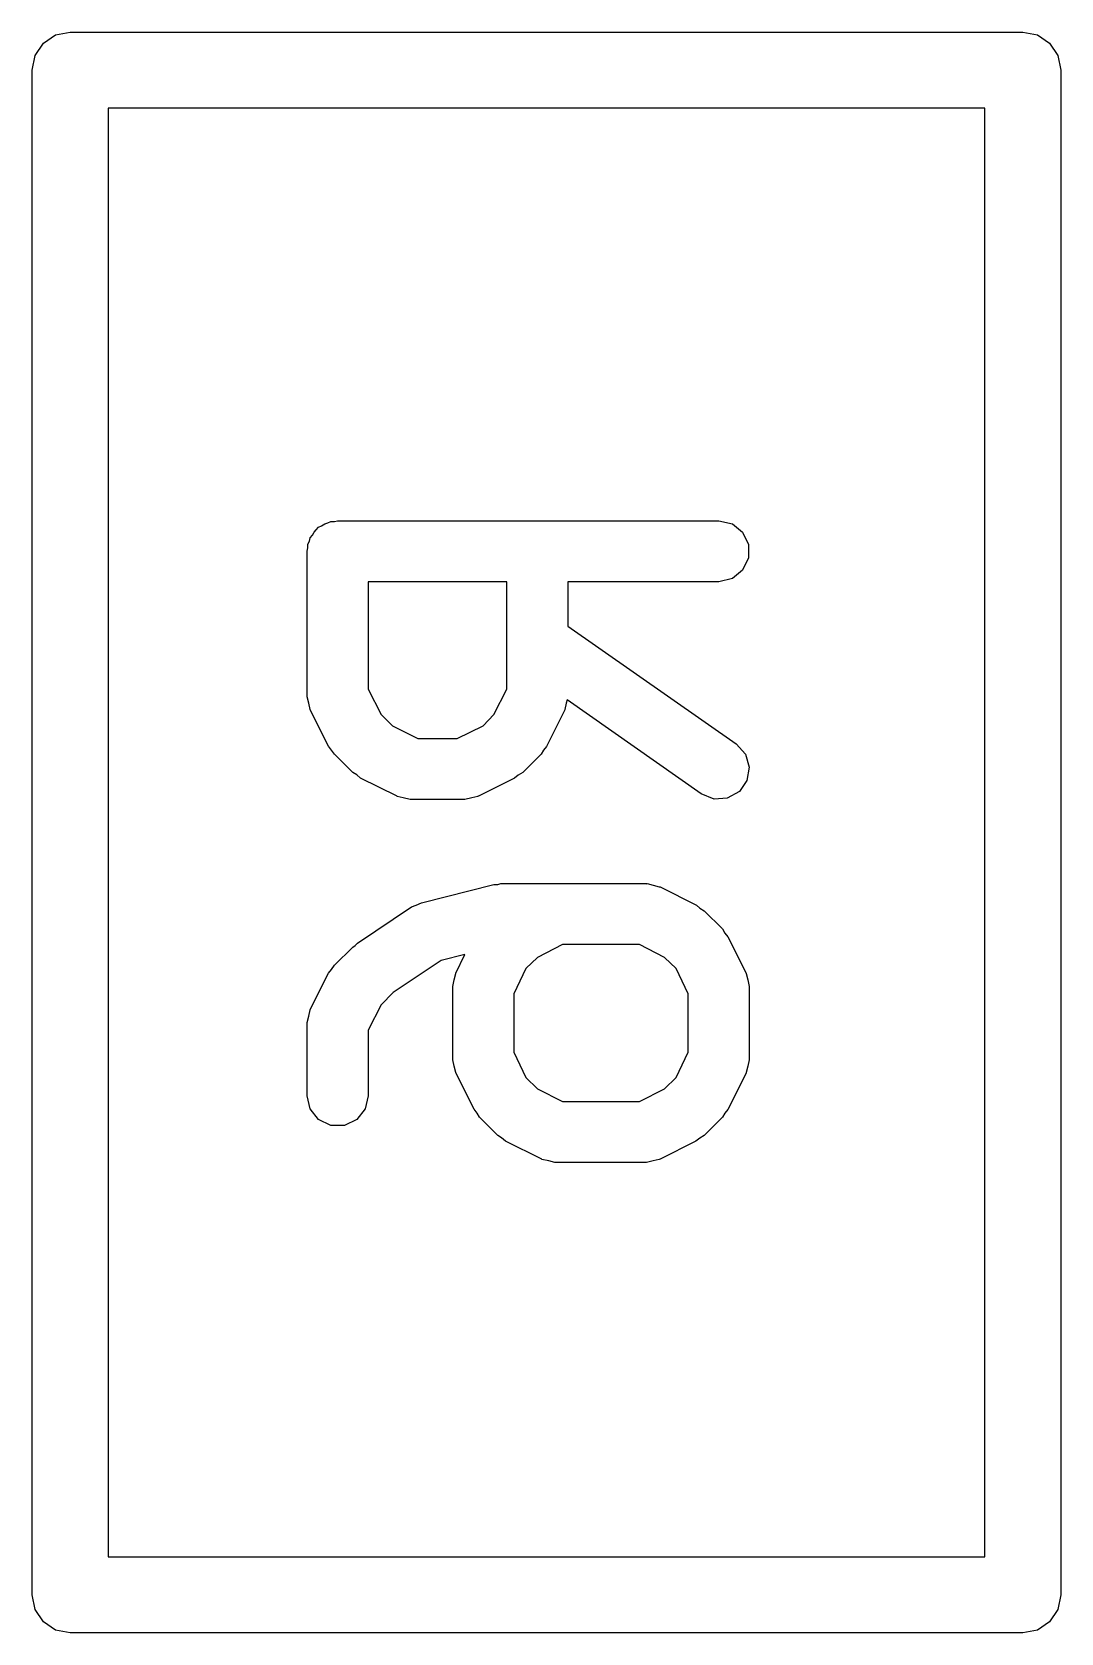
# Model space of a CAD drawing. Extents: x 112 to 157.4, y -89.4 to -52.4.
# Drawn here: x 135.825 to 137.175, y -82.05 to -79.95 of the extents above; entities that cross this region are included whole.
import ezdxf

# ---------------------------------------------------------------- set-up
doc = ezdxf.new("R2010")
doc.units = 0
doc.layers.add('BLACK', color=7, linetype='CONTINUOUS')

msp = doc.modelspace()

# ---------------------------------------------------------------- linework, layer by layer
at = {"layer": 'BLACK', "linetype": 'CONTINUOUS'}
for p, q in [((135.829, -79.9809), (135.84, -79.9646)), ((135.84, -79.9646), (135.856, -79.9538)), ((135.856, -79.9538), (135.875, -79.95)), ((135.875, -79.95), (137.125, -79.95)), ((137.125, -79.95), (137.144, -79.9538)), ((137.144, -79.9538), (137.16, -79.9646)), ((137.16, -79.9646), (137.171, -79.9809)), ((135.825, -80), (135.829, -79.9809)), ((137.171, -79.9809), (137.175, -80)), ((135.825, -82), (135.825, -80)), ((137.175, -80), (137.175, -82)), ((135.925, -80.05), (135.925, -81.95)), ((137.075, -80.05), (135.925, -80.05)), ((137.075, -81.95), (137.075, -80.05)), ((136.201, -80.5996), (136.205, -80.5977)), ((136.205, -80.5977), (136.209, -80.5949)), ((136.209, -80.5949), (136.213, -80.5939)), ((136.213, -80.5939), (136.217, -80.5919)), ((136.217, -80.5919), (136.222, -80.5919)), ((136.222, -80.5919), (136.226, -80.591)), ((136.226, -80.591), (136.726, -80.591)), ((136.726, -80.591), (136.744, -80.5949)), ((136.744, -80.5949), (136.757, -80.6061)), ((136.187, -80.622), (136.189, -80.618)), ((136.189, -80.618), (136.19, -80.6135)), ((136.19, -80.6135), (136.193, -80.61)), ((136.193, -80.61), (136.195, -80.606)), ((136.195, -80.606), (136.198, -80.6032)), ((136.198, -80.6032), (136.201, -80.5996)), ((136.757, -80.6061), (136.765, -80.6221)), ((136.186, -80.6309), (136.187, -80.6265)), ((136.186, -80.8214), (136.186, -80.6309)), ((136.187, -80.6265), (136.187, -80.622)), ((136.765, -80.6399), (136.757, -80.6559)), ((136.765, -80.6221), (136.765, -80.6399)), ((136.757, -80.6559), (136.744, -80.667)), ((136.266, -80.671), (136.266, -80.812)), ((136.448, -80.671), (136.266, -80.671)), ((136.448, -80.812), (136.448, -80.671)), ((136.726, -80.671), (136.528, -80.671)), ((136.528, -80.671), (136.528, -80.7292)), ((136.744, -80.667), (136.726, -80.671)), ((136.528, -80.7292), (136.749, -80.8839)), ((136.186, -80.8217), (136.186, -80.8214)), ((136.186, -80.822), (136.186, -80.8217)), ((136.188, -80.8304), (136.186, -80.822)), ((136.266, -80.812), (136.283, -80.8454)), ((136.431, -80.8454), (136.448, -80.812)), ((136.527, -80.8261), (136.526, -80.8304)), ((136.703, -80.9494), (136.527, -80.8261)), ((136.19, -80.8388), (136.188, -80.8304)), ((136.19, -80.839), (136.19, -80.8388)), ((136.19, -80.8393), (136.19, -80.839)), ((136.214, -80.8869), (136.19, -80.8393)), ((136.283, -80.8454), (136.298, -80.86)), ((136.417, -80.86), (136.431, -80.8454)), ((136.524, -80.8393), (136.5, -80.887)), ((136.526, -80.8304), (136.524, -80.8388)), ((136.524, -80.8388), (136.524, -80.8391)), ((136.524, -80.8391), (136.524, -80.8393)), ((136.298, -80.86), (136.331, -80.8767)), ((136.383, -80.8767), (136.417, -80.86)), ((136.218, -80.8919), (136.214, -80.8869)), ((136.222, -80.8973), (136.218, -80.8919)), ((136.331, -80.8767), (136.383, -80.8767)), ((136.496, -80.8919), (136.493, -80.8973)), ((136.5, -80.887), (136.496, -80.8919)), ((136.749, -80.8839), (136.761, -80.8971)), ((136.246, -80.9211), (136.222, -80.8973)), ((136.493, -80.8973), (136.469, -80.9212)), ((136.761, -80.8971), (136.766, -80.9142)), ((136.251, -80.9245), (136.246, -80.9211)), ((136.256, -80.9286), (136.251, -80.9245)), ((136.304, -80.9524), (136.256, -80.9286)), ((136.458, -80.9286), (136.411, -80.9525)), ((136.463, -80.9246), (136.458, -80.9286)), ((136.469, -80.9212), (136.463, -80.9246)), ((136.763, -80.9318), (136.753, -80.9463)), ((136.766, -80.9142), (136.763, -80.9318)), ((136.304, -80.9525), (136.304, -80.9524)), ((136.304, -80.9527), (136.304, -80.9525)), ((136.312, -80.9546), (136.304, -80.9527)), ((136.321, -80.9567), (136.312, -80.9546)), ((136.402, -80.9546), (136.393, -80.9567)), ((136.41, -80.9527), (136.402, -80.9546)), ((136.411, -80.9525), (136.41, -80.9525)), ((136.41, -80.9525), (136.41, -80.9527)), ((136.72, -80.9561), (136.703, -80.9494)), ((136.753, -80.9463), (136.737, -80.955)), ((136.321, -80.9567), (136.321, -80.9566)), ((136.321, -80.9566), (136.321, -80.9567)), ((136.393, -80.9567), (136.321, -80.9567)), ((136.393, -80.9567), (136.393, -80.9566)), ((136.393, -80.9566), (136.393, -80.9567)), ((136.737, -80.955), (136.72, -80.9561)), ((136.336, -81.0921), (136.431, -81.0683)), ((136.431, -81.0683), (136.436, -81.0682)), ((136.436, -81.0682), (136.44, -81.0671)), ((136.44, -81.0671), (136.631, -81.0671)), ((136.631, -81.0672), (136.632, -81.0671)), ((136.631, -81.0671), (136.631, -81.0672)), ((136.632, -81.0671), (136.64, -81.0692)), ((136.64, -81.0692), (136.648, -81.0711)), ((136.648, -81.0711), (136.649, -81.0713)), ((136.649, -81.0713), (136.649, -81.0714)), ((136.649, -81.0714), (136.697, -81.0952)), ((136.252, -81.1453), (136.323, -81.0976)), ((136.323, -81.0976), (136.329, -81.0952)), ((136.329, -81.0952), (136.336, -81.0921)), ((136.697, -81.0952), (136.701, -81.0993)), ((136.701, -81.0993), (136.707, -81.1027)), ((136.707, -81.1027), (136.731, -81.1265)), ((136.731, -81.1265), (136.734, -81.1319)), ((136.734, -81.1319), (136.738, -81.1369)), ((136.738, -81.1369), (136.762, -81.1846)), ((136.222, -81.1741), (136.246, -81.1502)), ((136.246, -81.1502), (136.249, -81.1481)), ((136.249, -81.1481), (136.252, -81.1453)), ((136.393, -81.1602), (136.362, -81.1681)), ((136.381, -81.1845), (136.393, -81.1602)), ((136.488, -81.1638), (136.473, -81.1785)), ((136.521, -81.1471), (136.488, -81.1638)), ((136.622, -81.1471), (136.521, -81.1471)), ((136.655, -81.1638), (136.622, -81.1471)), ((136.67, -81.1785), (136.655, -81.1638)), ((136.19, -81.2321), (136.214, -81.1844)), ((136.214, -81.1844), (136.218, -81.1795)), ((136.218, -81.1795), (136.222, -81.1741)), ((136.362, -81.1681), (136.299, -81.2097)), ((136.379, -81.1934), (136.381, -81.185)), ((136.381, -81.1848), (136.381, -81.1845)), ((136.381, -81.185), (136.381, -81.1848)), ((136.473, -81.1785), (136.457, -81.2118)), ((136.686, -81.2118), (136.67, -81.1785)), ((136.762, -81.1846), (136.762, -81.1848)), ((136.762, -81.1848), (136.762, -81.185)), ((136.762, -81.185), (136.764, -81.1934)), ((136.377, -81.2018), (136.379, -81.1934)), ((136.377, -81.202), (136.377, -81.2018)), ((136.377, -81.2023), (136.377, -81.202)), ((136.377, -81.2976), (136.377, -81.2023)), ((136.764, -81.1934), (136.766, -81.2018)), ((136.766, -81.2018), (136.766, -81.2021)), ((136.766, -81.2021), (136.766, -81.2024)), ((136.766, -81.2024), (136.766, -81.2977)), ((136.283, -81.2261), (136.266, -81.2594)), ((136.299, -81.2097), (136.283, -81.2261)), ((136.457, -81.2118), (136.457, -81.2882)), ((136.686, -81.2882), (136.686, -81.2118)), ((136.186, -81.2494), (136.188, -81.241)), ((136.188, -81.241), (136.19, -81.2326)), ((136.19, -81.2324), (136.19, -81.2321)), ((136.19, -81.2326), (136.19, -81.2324)), ((136.186, -81.2497), (136.186, -81.2494)), ((136.186, -81.2499), (136.186, -81.2497)), ((136.186, -81.3452), (136.186, -81.2499)), ((136.266, -81.2594), (136.266, -81.3453)), ((136.457, -81.2882), (136.473, -81.3215)), ((136.67, -81.3215), (136.686, -81.2882)), ((136.377, -81.2979), (136.377, -81.2976)), ((136.377, -81.2982), (136.377, -81.2979)), ((136.379, -81.3066), (136.377, -81.2982)), ((136.381, -81.315), (136.379, -81.3066)), ((136.764, -81.3066), (136.762, -81.315)), ((136.766, -81.2982), (136.764, -81.3066)), ((136.766, -81.2977), (136.766, -81.298)), ((136.766, -81.298), (136.766, -81.2982)), ((136.381, -81.3152), (136.381, -81.315)), ((136.381, -81.3154), (136.381, -81.3152)), ((136.405, -81.3631), (136.381, -81.3154)), ((136.473, -81.3215), (136.488, -81.3362)), ((136.655, -81.3362), (136.67, -81.3215)), ((136.762, -81.3155), (136.738, -81.3632)), ((136.762, -81.315), (136.762, -81.3152)), ((136.762, -81.3152), (136.762, -81.3155)), ((136.19, -81.3626), (136.186, -81.3452)), ((136.266, -81.3453), (136.262, -81.3626)), ((136.488, -81.3362), (136.521, -81.3529)), ((136.521, -81.3529), (136.622, -81.3529)), ((136.622, -81.3529), (136.655, -81.3362)), ((136.201, -81.3765), (136.19, -81.3626)), ((136.262, -81.3626), (136.251, -81.3765)), ((136.409, -81.3681), (136.405, -81.3631)), ((136.412, -81.3735), (136.409, -81.3681)), ((136.436, -81.3973), (136.412, -81.3735)), ((136.731, -81.3735), (136.707, -81.3974)), ((136.734, -81.3681), (136.731, -81.3735)), ((136.738, -81.3632), (136.734, -81.3681)), ((136.217, -81.3842), (136.201, -81.3765)), ((136.235, -81.3842), (136.217, -81.3842)), ((136.251, -81.3765), (136.235, -81.3842)), ((136.441, -81.4007), (136.436, -81.3973)), ((136.446, -81.4048), (136.441, -81.4007)), ((136.494, -81.4286), (136.446, -81.4048)), ((136.696, -81.4048), (136.649, -81.4287)), ((136.701, -81.4008), (136.696, -81.4048)), ((136.707, -81.3974), (136.701, -81.4008)), ((136.494, -81.4287), (136.494, -81.4286)), ((136.494, -81.4289), (136.494, -81.4287)), ((136.503, -81.4308), (136.494, -81.4289)), ((136.511, -81.4329), (136.503, -81.4308)), ((136.512, -81.4328), (136.511, -81.4329)), ((136.512, -81.4329), (136.512, -81.4328)), ((136.631, -81.4329), (136.512, -81.4329)), ((136.64, -81.4308), (136.631, -81.4329)), ((136.631, -81.4329), (136.631, -81.4328)), ((136.631, -81.4328), (136.631, -81.4329)), ((136.648, -81.4289), (136.64, -81.4308)), ((136.649, -81.4287), (136.648, -81.4289)), ((136.649, -81.4287), (136.649, -81.4287)), ((135.925, -81.95), (137.075, -81.95)), ((135.829, -82.0191), (135.825, -82)), ((137.175, -82), (137.171, -82.0191)), ((135.84, -82.0354), (135.829, -82.0191)), ((137.171, -82.0191), (137.16, -82.0354)), ((135.856, -82.0462), (135.84, -82.0354)), ((135.875, -82.05), (135.856, -82.0462)), ((137.144, -82.0462), (137.125, -82.05)), ((137.16, -82.0354), (137.144, -82.0462)), ((137.125, -82.05), (135.875, -82.05))]:
    msp.add_line(p, q, dxfattribs=at)

doc.saveas('drawing.dxf')
